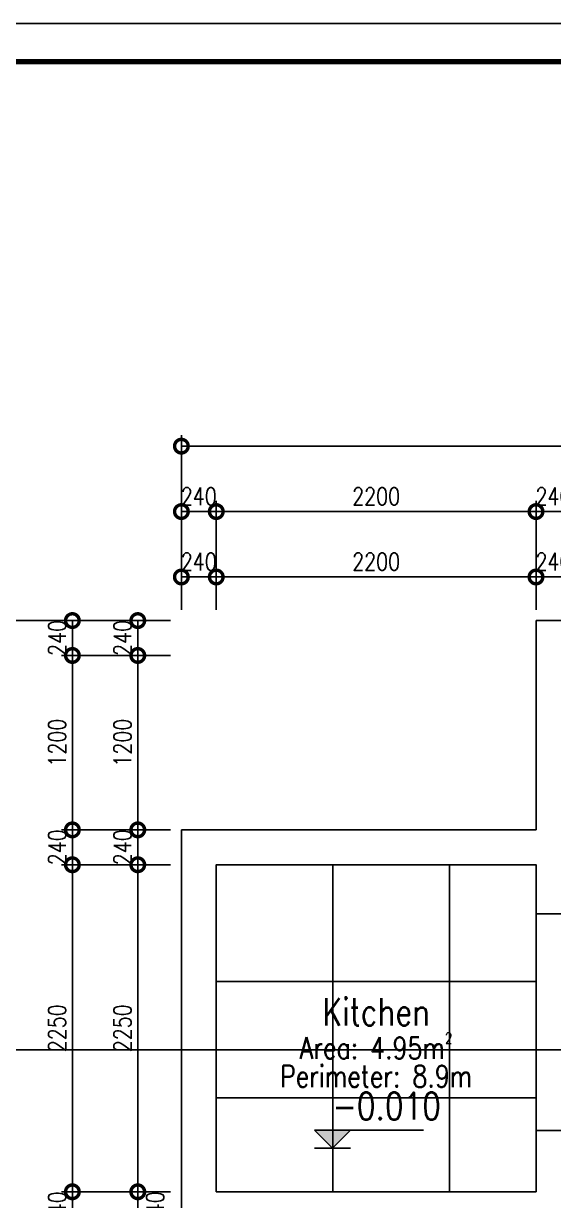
# Model space of a CAD drawing. Header units: millimetres. Extents: x 0 to 211505, y 0 to 22276.
# Drawn here: x 185334 to 188980, y 14178 to 22276 of the extents above; entities that cross this region are included whole.
import ezdxf
from ezdxf import colors
from ezdxf.entities.mleader import LeaderData, LeaderLine
from ezdxf.math import Vec2, Vec3

# ---------------------------------------------------------------- set-up
doc = ezdxf.new("R2010")
doc.units = ezdxf.units.MM
doc.linetypes.add('DASHED_JURAN', pattern=[3.75, 2.5, -1.25])
doc.linetypes.add('HIDDEN_JURAN', pattern=[1.4, 1, -0.4])
for name, color, linetype in [('P-填充', 138, 'Continuous'), ('P-墙体', 160, 'Continuous'), ('P-墙洞', 14, 'HIDDEN_JURAN'), ('P-房间名', 2, 'Continuous'), ('P-房间属性', 2, 'Continuous'), ('P-标注', 44, 'Continuous'), ('P-标高', 1, 'Continuous'), ('V-文字', 50, 'Continuous')]:
    doc.layers.add(name, color=color, linetype=linetype)
doc.styles.add('标准', font='simplex.shx', dxfattribs={"width": 0.8, "bigfont": 'gbcbig.shx'})
doc.dimstyles.new('sjj_1-075', dxfattribs={"dimscale": 75, "dimtxt": 1.6, "dimasz": 2.5, "dimexe": 1, "dimexo": 1, "dimgap": 0.6, "dimtad": 1, "dimdec": 0, "dimzin": 12, "dimdsep": 46, "dimtxsty": '标准', "dimblk": 'DOTSMALL', "dimblk1": 'DOTSMALL', "dimblk2": 'DOTSMALL', "dimcen": 0.125, "dimclrd": 3, "dimclre": 3, "dimclrt": 14, "dimadec": 0, "dimazin": 0, "dimtfac": 1, "dimtdec": 0, "dimtix": 1, "dimtmove": 2, "dimatfit": 3, "dimldrblk": 'DOTSMALL', "dimfxl": 6, "dimfxlon": 1, "dimtvp": 1, "dimtolj": 1, "dimtzin": 0, "dimarcsym": 0})

# ---------------------------------------------------------------- blocks, each defined once
blk = doc.blocks.new('_DotSmall')
at = {"color": 0, "linetype": 'ByBlock', "const_width": 0.5}
blk.add_lwpolyline([(-0.0625, 0, 1), (0.0625, 0, 1)], format="xyb", close=True, dxfattribs=at)
blk = doc.blocks.new('*D1173')
at = {"layer": 'DEFPOINTS', "color": 0}
for p in [(185219.9, 18167.8), (185669.9, 18167.8), (185669.9, 7257.8)]:
    blk.add_point(p, dxfattribs=at)
at = {"layer": 'P-标注', "color": 3, "lineweight": -2}
for p, q in [((185594.9, 18167.8), (185144.9, 18167.8)), ((185219.9, 7257.8), (185219.9, 18167.8)), ((185594.9, 7257.8), (185144.9, 7257.8))]:
    blk.add_line(p, q, dxfattribs=at)
at = {"layer": 'P-标注', "color": 3, "lineweight": -2, "xscale": 187.5, "yscale": 187.5, "zscale": 187.5}
for p, rotation in [((185219.9, 18167.8), 89.99998127603163), ((185219.9, 7257.8), 269.9999812760316)]:
    blk.add_blockref('_DotSmall', p, dxfattribs=dict(at, rotation=rotation))
at = {"layer": 'P-标注', "color": 14, "insert": (185114.9, 12712.8), "char_height": 120, "attachment_point": 5, "rotation": 89.99998, "style": '标准'}
blk.add_mtext('\\A1;10910', dxfattribs=at)
blk = doc.blocks.new('*D1174')
at = {"layer": 'DEFPOINTS', "color": 0}
for p in [(201939.9, 19367.8), (186419.9, 18917.8), (201939.9, 18917.8)]:
    blk.add_point(p, dxfattribs=at)
at = {"layer": 'P-标注', "color": 3, "lineweight": -2}
for p, q in [((186419.9, 18992.8), (186419.9, 19442.8)), ((201939.9, 18992.8), (201939.9, 19442.8)), ((186419.9, 19367.8), (201939.9, 19367.8))]:
    blk.add_line(p, q, dxfattribs=at)
at = {"layer": 'P-标注', "color": 3, "lineweight": -2, "xscale": 187.5, "yscale": 187.5, "zscale": 187.5, "rotation": 180}
blk.add_blockref('_DotSmall', (186419.9, 19367.8), dxfattribs=at)
at = {"layer": 'P-标注', "color": 3, "lineweight": -2, "xscale": 187.5, "yscale": 187.5, "zscale": 187.5}
blk.add_blockref('_DotSmall', (201939.9, 19367.8), dxfattribs=at)
at = {"layer": 'P-标注', "color": 14, "insert": (194179.9, 19472.8), "char_height": 120, "attachment_point": 5, "style": '标准'}
blk.add_mtext('\\A1;15520', dxfattribs=at)
blk = doc.blocks.new('*D1178')
at = {"layer": 'DEFPOINTS', "color": 0}
for p in [(185669.9, 14237.8), (186119.9, 14237.8), (186119.9, 13997.8)]:
    blk.add_point(p, dxfattribs=at)
at = {"layer": 'P-标注', "color": 3, "lineweight": -2}
for p, q in [((186044.9, 14237.8), (185594.9, 14237.8)), ((185669.9, 13997.8), (185669.9, 14237.8)), ((186044.9, 13997.8), (185594.9, 13997.8))]:
    blk.add_line(p, q, dxfattribs=at)
at = {"layer": 'P-标注', "color": 3, "lineweight": -2, "xscale": 187.5, "yscale": 187.5, "zscale": 187.5}
for p, rotation in [((185669.9, 14237.8), 269.9999812760311), ((185669.9, 13997.8), 89.99998127603108)]:
    blk.add_blockref('_DotSmall', p, dxfattribs=dict(at, rotation=rotation))
at = {"layer": 'P-标注', "color": 14, "insert": (185564.9, 14117.8), "char_height": 120, "attachment_point": 5, "rotation": 89.99998, "style": '标准'}
blk.add_mtext('\\A1;240', dxfattribs=at)
blk = doc.blocks.new('*D1179')
at = {"layer": 'DEFPOINTS', "color": 0}
for p in [(185669.9, 16487.8), (186119.9, 16487.8), (186119.9, 14237.8)]:
    blk.add_point(p, dxfattribs=at)
at = {"layer": 'P-标注', "color": 3, "lineweight": -2}
for p, q in [((186044.9, 16487.8), (185594.9, 16487.8)), ((185669.9, 14237.8), (185669.9, 16487.8)), ((186044.9, 14237.8), (185594.9, 14237.8))]:
    blk.add_line(p, q, dxfattribs=at)
at = {"layer": 'P-标注', "color": 3, "lineweight": -2, "xscale": 187.5, "yscale": 187.5, "zscale": 187.5}
for p, rotation in [((185669.9, 16487.8), 89.99998127603172), ((185669.9, 14237.8), 269.9999812760317)]:
    blk.add_blockref('_DotSmall', p, dxfattribs=dict(at, rotation=rotation))
at = {"layer": 'P-标注', "color": 14, "insert": (185564.9, 15362.8), "char_height": 120, "attachment_point": 5, "rotation": 89.99998, "style": '标准'}
blk.add_mtext('\\A1;2250', dxfattribs=at)
blk = doc.blocks.new('*D1180')
at = {"layer": 'DEFPOINTS', "color": 0}
for p in [(185669.9, 16727.8), (186119.9, 16727.8), (186119.9, 16487.8)]:
    blk.add_point(p, dxfattribs=at)
at = {"layer": 'P-标注', "color": 3, "lineweight": -2}
for p, q in [((186044.9, 16727.8), (185594.9, 16727.8)), ((185669.9, 16487.8), (185669.9, 16727.8)), ((186044.9, 16487.8), (185594.9, 16487.8))]:
    blk.add_line(p, q, dxfattribs=at)
at = {"layer": 'P-标注', "color": 3, "lineweight": -2, "xscale": 187.5, "yscale": 187.5, "zscale": 187.5}
for p, rotation in [((185669.9, 16727.8), 269.9999812760311), ((185669.9, 16487.8), 89.99998127603108)]:
    blk.add_blockref('_DotSmall', p, dxfattribs=dict(at, rotation=rotation))
at = {"layer": 'P-标注', "color": 14, "insert": (185564.9, 16607.8), "char_height": 120, "attachment_point": 5, "rotation": 89.99998, "style": '标准'}
blk.add_mtext('\\A1;240', dxfattribs=at)
blk = doc.blocks.new('*D1181')
at = {"layer": 'DEFPOINTS', "color": 0}
for p in [(185669.9, 17927.8), (186119.9, 17927.8), (186119.9, 16727.8)]:
    blk.add_point(p, dxfattribs=at)
at = {"layer": 'P-标注', "color": 3, "lineweight": -2}
for p, q in [((186044.9, 17927.8), (185594.9, 17927.8)), ((185669.9, 16727.8), (185669.9, 17927.8)), ((186044.9, 16727.8), (185594.9, 16727.8))]:
    blk.add_line(p, q, dxfattribs=at)
at = {"layer": 'P-标注', "color": 3, "lineweight": -2, "xscale": 187.5, "yscale": 187.5, "zscale": 187.5}
for p, rotation in [((185669.9, 17927.8), 89.99998127603108), ((185669.9, 16727.8), 269.9999812760311)]:
    blk.add_blockref('_DotSmall', p, dxfattribs=dict(at, rotation=rotation))
at = {"layer": 'P-标注', "color": 14, "insert": (185564.9, 17327.8), "char_height": 120, "attachment_point": 5, "rotation": 89.99998, "style": '标准'}
blk.add_mtext('\\A1;1200', dxfattribs=at)
blk = doc.blocks.new('*D1182')
at = {"layer": 'DEFPOINTS', "color": 0}
for p in [(185669.9, 18167.8), (186119.9, 18167.8), (186119.9, 17927.8)]:
    blk.add_point(p, dxfattribs=at)
at = {"layer": 'P-标注', "color": 3, "lineweight": -2}
for p, q in [((186044.9, 18167.8), (185594.9, 18167.8)), ((185669.9, 17927.8), (185669.9, 18167.8)), ((186044.9, 17927.8), (185594.9, 17927.8))]:
    blk.add_line(p, q, dxfattribs=at)
at = {"layer": 'P-标注', "color": 3, "lineweight": -2, "xscale": 187.5, "yscale": 187.5, "zscale": 187.5}
for p, rotation in [((185669.9, 18167.8), 269.9999812760311), ((185669.9, 17927.8), 89.99998127603108)]:
    blk.add_blockref('_DotSmall', p, dxfattribs=dict(at, rotation=rotation))
at = {"layer": 'P-标注', "color": 14, "insert": (185564.9, 18047.8), "char_height": 120, "attachment_point": 5, "rotation": 89.99998, "style": '标准'}
blk.add_mtext('\\A1;240', dxfattribs=at)
blk = doc.blocks.new('*D1183')
at = {"layer": 'DEFPOINTS', "color": 0}
for p in [(186659.9, 18917.8), (186419.9, 18467.8), (186659.9, 18467.8)]:
    blk.add_point(p, dxfattribs=at)
at = {"layer": 'P-标注', "color": 3, "lineweight": -2}
for p, q in [((186419.9, 18542.8), (186419.9, 18992.8)), ((186659.9, 18542.8), (186659.9, 18992.8)), ((186419.9, 18917.8), (186659.9, 18917.8))]:
    blk.add_line(p, q, dxfattribs=at)
at = {"layer": 'P-标注', "color": 3, "lineweight": -2, "xscale": 187.5, "yscale": 187.5, "zscale": 187.5}
blk.add_blockref('_DotSmall', (186419.9, 18917.8), dxfattribs=at)
at = {"layer": 'P-标注', "color": 3, "lineweight": -2, "xscale": 187.5, "yscale": 187.5, "zscale": 187.5, "rotation": 180}
blk.add_blockref('_DotSmall', (186659.9, 18917.8), dxfattribs=at)
at = {"layer": 'P-标注', "color": 14, "insert": (186539.9, 19022.8), "char_height": 120, "attachment_point": 5, "style": '标准'}
blk.add_mtext('\\A1;240', dxfattribs=at)
blk = doc.blocks.new('*D1184')
at = {"layer": 'DEFPOINTS', "color": 0}
for p in [(188859.9, 18917.8), (186659.9, 18467.8), (188859.9, 18467.8)]:
    blk.add_point(p, dxfattribs=at)
at = {"layer": 'P-标注', "color": 3, "lineweight": -2}
for p, q in [((186659.9, 18542.8), (186659.9, 18992.8)), ((188859.9, 18542.8), (188859.9, 18992.8)), ((186659.9, 18917.8), (188859.9, 18917.8))]:
    blk.add_line(p, q, dxfattribs=at)
at = {"layer": 'P-标注', "color": 3, "lineweight": -2, "xscale": 187.5, "yscale": 187.5, "zscale": 187.5, "rotation": 180}
blk.add_blockref('_DotSmall', (186659.9, 18917.8), dxfattribs=at)
at = {"layer": 'P-标注', "color": 3, "lineweight": -2, "xscale": 187.5, "yscale": 187.5, "zscale": 187.5}
blk.add_blockref('_DotSmall', (188859.9, 18917.8), dxfattribs=at)
at = {"layer": 'P-标注', "color": 14, "insert": (187759.9, 19022.8), "char_height": 120, "attachment_point": 5, "style": '标准'}
blk.add_mtext('\\A1;2200', dxfattribs=at)
blk = doc.blocks.new('*D1185')
at = {"layer": 'DEFPOINTS', "color": 0}
for p in [(189099.9, 18917.8), (188859.9, 18467.8), (189099.9, 18467.8)]:
    blk.add_point(p, dxfattribs=at)
at = {"layer": 'P-标注', "color": 3, "lineweight": -2}
for p, q in [((188859.9, 18542.8), (188859.9, 18992.8)), ((189099.9, 18542.8), (189099.9, 18992.8)), ((188859.9, 18917.8), (189099.9, 18917.8))]:
    blk.add_line(p, q, dxfattribs=at)
at = {"layer": 'P-标注', "color": 3, "lineweight": -2, "xscale": 187.5, "yscale": 187.5, "zscale": 187.5}
blk.add_blockref('_DotSmall', (188859.9, 18917.8), dxfattribs=at)
at = {"layer": 'P-标注', "color": 3, "lineweight": -2, "xscale": 187.5, "yscale": 187.5, "zscale": 187.5, "rotation": 180}
blk.add_blockref('_DotSmall', (189099.9, 18917.8), dxfattribs=at)
at = {"layer": 'P-标注', "color": 14, "insert": (188979.9, 19022.8), "char_height": 120, "attachment_point": 5, "style": '标准'}
blk.add_mtext('\\A1;240', dxfattribs=at)
blk = doc.blocks.new('*D1214')
at = {"layer": 'DEFPOINTS', "color": 0}
for p in [(186119.9, 14237.8), (186419.9, 14237.8), (186419.9, 13997.8)]:
    blk.add_point(p, dxfattribs=at)
at = {"layer": 'P-标注', "color": 3, "lineweight": -2}
for p, q in [((186344.9, 14237.8), (186044.9, 14237.8)), ((186119.9, 13997.8), (186119.9, 14237.8)), ((186344.9, 13997.8), (186044.9, 13997.8))]:
    blk.add_line(p, q, dxfattribs=at)
at = {"layer": 'P-标注', "color": 3, "lineweight": -2, "xscale": 187.5, "yscale": 187.5, "zscale": 187.5}
for p, rotation in [((186119.9, 14237.8), 89.99998127603108), ((186119.9, 13997.8), 269.9999812760311)]:
    blk.add_blockref('_DotSmall', p, dxfattribs=dict(at, rotation=rotation))
at = {"layer": 'P-标注', "color": 14, "insert": (186239.9, 14117.8), "char_height": 120, "attachment_point": 5, "rotation": 89.99998, "style": '标准'}
blk.add_mtext('\\A1;240', dxfattribs=at)
blk = doc.blocks.new('*D1215')
at = {"layer": 'DEFPOINTS', "color": 0}
for p in [(186119.9, 16487.8), (186419.9, 16487.8), (186419.9, 14237.8)]:
    blk.add_point(p, dxfattribs=at)
at = {"layer": 'P-标注', "color": 3, "lineweight": -2}
for p, q in [((186344.9, 16487.8), (186044.9, 16487.8)), ((186119.9, 14237.8), (186119.9, 16487.8)), ((186344.9, 14237.8), (186044.9, 14237.8))]:
    blk.add_line(p, q, dxfattribs=at)
at = {"layer": 'P-标注', "color": 3, "lineweight": -2, "xscale": 187.5, "yscale": 187.5, "zscale": 187.5}
for p, rotation in [((186119.9, 16487.8), 89.99998127603172), ((186119.9, 14237.8), 269.9999812760317)]:
    blk.add_blockref('_DotSmall', p, dxfattribs=dict(at, rotation=rotation))
at = {"layer": 'P-标注', "color": 14, "insert": (186014.9, 15362.8), "char_height": 120, "attachment_point": 5, "rotation": 89.99998, "style": '标准'}
blk.add_mtext('\\A1;2250', dxfattribs=at)
blk = doc.blocks.new('*D1216')
at = {"layer": 'DEFPOINTS', "color": 0}
for p in [(186119.9, 16727.8), (186419.9, 16727.8), (186419.9, 16487.8)]:
    blk.add_point(p, dxfattribs=at)
at = {"layer": 'P-标注', "color": 3, "lineweight": -2}
for p, q in [((186344.9, 16727.8), (186044.9, 16727.8)), ((186119.9, 16487.8), (186119.9, 16727.8)), ((186344.9, 16487.8), (186044.9, 16487.8))]:
    blk.add_line(p, q, dxfattribs=at)
at = {"layer": 'P-标注', "color": 3, "lineweight": -2, "xscale": 187.5, "yscale": 187.5, "zscale": 187.5}
for p, rotation in [((186119.9, 16727.8), 269.9999812760311), ((186119.9, 16487.8), 89.99998127603108)]:
    blk.add_blockref('_DotSmall', p, dxfattribs=dict(at, rotation=rotation))
at = {"layer": 'P-标注', "color": 14, "insert": (186014.9, 16607.8), "char_height": 120, "attachment_point": 5, "rotation": 89.99998, "style": '标准'}
blk.add_mtext('\\A1;240', dxfattribs=at)
blk = doc.blocks.new('*D1217')
at = {"layer": 'DEFPOINTS', "color": 0}
for p in [(186119.9, 17927.8), (186419.9, 17927.8), (186419.9, 16727.8)]:
    blk.add_point(p, dxfattribs=at)
at = {"layer": 'P-标注', "color": 3, "lineweight": -2}
for p, q in [((186344.9, 17927.8), (186044.9, 17927.8)), ((186119.9, 16727.8), (186119.9, 17927.8)), ((186344.9, 16727.8), (186044.9, 16727.8))]:
    blk.add_line(p, q, dxfattribs=at)
at = {"layer": 'P-标注', "color": 3, "lineweight": -2, "xscale": 187.5, "yscale": 187.5, "zscale": 187.5}
for p, rotation in [((186119.9, 17927.8), 89.99998127603108), ((186119.9, 16727.8), 269.9999812760311)]:
    blk.add_blockref('_DotSmall', p, dxfattribs=dict(at, rotation=rotation))
at = {"layer": 'P-标注', "color": 14, "insert": (186014.9, 17327.8), "char_height": 120, "attachment_point": 5, "rotation": 89.99998, "style": '标准'}
blk.add_mtext('\\A1;1200', dxfattribs=at)
blk = doc.blocks.new('*D1218')
at = {"layer": 'DEFPOINTS', "color": 0}
for p in [(186119.9, 18167.8), (186419.9, 18167.8), (186419.9, 17927.8)]:
    blk.add_point(p, dxfattribs=at)
at = {"layer": 'P-标注', "color": 3, "lineweight": -2}
for p, q in [((186344.9, 18167.8), (186044.9, 18167.8)), ((186119.9, 17927.8), (186119.9, 18167.8)), ((186344.9, 17927.8), (186044.9, 17927.8))]:
    blk.add_line(p, q, dxfattribs=at)
at = {"layer": 'P-标注', "color": 3, "lineweight": -2, "xscale": 187.5, "yscale": 187.5, "zscale": 187.5}
for p, rotation in [((186119.9, 18167.8), 269.9999812760311), ((186119.9, 17927.8), 89.99998127603108)]:
    blk.add_blockref('_DotSmall', p, dxfattribs=dict(at, rotation=rotation))
at = {"layer": 'P-标注', "color": 14, "insert": (186014.9, 18047.8), "char_height": 120, "attachment_point": 5, "rotation": 89.99998, "style": '标准'}
blk.add_mtext('\\A1;240', dxfattribs=at)
blk = doc.blocks.new('*D1219')
at = {"layer": 'DEFPOINTS', "color": 0}
for p in [(186659.9, 18467.8), (186419.9, 18167.8), (186659.9, 18167.8)]:
    blk.add_point(p, dxfattribs=at)
at = {"layer": 'P-标注', "color": 3, "lineweight": -2}
for p, q in [((186419.9, 18242.8), (186419.9, 18542.8)), ((186419.9, 18467.8), (186659.9, 18467.8)), ((186659.9, 18242.8), (186659.9, 18542.8))]:
    blk.add_line(p, q, dxfattribs=at)
at = {"layer": 'P-标注', "color": 3, "lineweight": -2, "xscale": 187.5, "yscale": 187.5, "zscale": 187.5}
blk.add_blockref('_DotSmall', (186419.9, 18467.8), dxfattribs=at)
at = {"layer": 'P-标注', "color": 3, "lineweight": -2, "xscale": 187.5, "yscale": 187.5, "zscale": 187.5, "rotation": 180}
blk.add_blockref('_DotSmall', (186659.9, 18467.8), dxfattribs=at)
at = {"layer": 'P-标注', "color": 14, "insert": (186539.9, 18572.8), "char_height": 120, "attachment_point": 5, "style": '标准'}
blk.add_mtext('\\A1;240', dxfattribs=at)
blk = doc.blocks.new('*D1220')
at = {"layer": 'DEFPOINTS', "color": 0}
for p in [(188859.9, 18467.8), (186659.9, 18167.8), (188859.9, 18167.8)]:
    blk.add_point(p, dxfattribs=at)
at = {"layer": 'P-标注', "color": 3, "lineweight": -2}
for p, q in [((186659.9, 18242.8), (186659.9, 18542.8)), ((186659.9, 18467.8), (188859.9, 18467.8)), ((188859.9, 18242.8), (188859.9, 18542.8))]:
    blk.add_line(p, q, dxfattribs=at)
at = {"layer": 'P-标注', "color": 3, "lineweight": -2, "xscale": 187.5, "yscale": 187.5, "zscale": 187.5, "rotation": 180}
blk.add_blockref('_DotSmall', (186659.9, 18467.8), dxfattribs=at)
at = {"layer": 'P-标注', "color": 3, "lineweight": -2, "xscale": 187.5, "yscale": 187.5, "zscale": 187.5}
blk.add_blockref('_DotSmall', (188859.9, 18467.8), dxfattribs=at)
at = {"layer": 'P-标注', "color": 14, "insert": (187759.9, 18572.8), "char_height": 120, "attachment_point": 5, "style": '标准'}
blk.add_mtext('\\A1;2200', dxfattribs=at)
blk = doc.blocks.new('*D1221')
at = {"layer": 'DEFPOINTS', "color": 0}
for p in [(189099.9, 18467.8), (188859.9, 18167.8), (189099.9, 18167.8)]:
    blk.add_point(p, dxfattribs=at)
at = {"layer": 'P-标注', "color": 3, "lineweight": -2}
for p, q in [((188859.9, 18242.8), (188859.9, 18542.8)), ((188859.9, 18467.8), (189099.9, 18467.8)), ((189099.9, 18242.8), (189099.9, 18542.8))]:
    blk.add_line(p, q, dxfattribs=at)
at = {"layer": 'P-标注', "color": 3, "lineweight": -2, "xscale": 187.5, "yscale": 187.5, "zscale": 187.5}
blk.add_blockref('_DotSmall', (188859.9, 18467.8), dxfattribs=at)
at = {"layer": 'P-标注', "color": 3, "lineweight": -2, "xscale": 187.5, "yscale": 187.5, "zscale": 187.5, "rotation": 180}
blk.add_blockref('_DotSmall', (189099.9, 18467.8), dxfattribs=at)
at = {"layer": 'P-标注', "color": 14, "insert": (188979.9, 18572.8), "char_height": 120, "attachment_point": 5, "style": '标准'}
blk.add_mtext('\\A1;240', dxfattribs=at)
blk = doc.blocks.new('sjj_地面高度2')
h = blk.add_hatch(color=14)
h.dxf.hatch_style = 1
h.paths.add_polyline_path([(1.66, 1.66), (-1.66, 1.66), (0, 0)])
at = {"color": 1}
for p, q in [((-1.66, 1.66), (8.35, 1.66)), ((0, 0), (-1.66, 1.66)), ((0, 0), (1.66, 1.66)), ((-1.66, 0), (1.66, 0))]:
    blk.add_line(p, q, dxfattribs=at)
at = {"color": 50, "transparency": 33554687, "style": '标准', "width": 0.8}
blk.add_attdef('t_地面高度', (0, 2.62), '', height=2.5, dxfattribs=at)
blk = doc.blocks.new('home_blk_59')
at = {"layer": 'P-填充'}
for points in [[(113282, 27775), (112480, 27775), (112480, 26973), (113282, 26973)], [(114084, 27775), (113282, 27775), (113282, 26973), (114084, 26973)], [(114680, 27775), (114084, 27775), (114084, 26973), (114680, 26973)], [(113282, 26973), (112480, 26973), (112480, 26171), (113282, 26171)], [(114084, 26973), (113282, 26973), (113282, 26171), (114084, 26171)], [(114680, 26973), (114084, 26973), (114084, 26171), (114680, 26171)], [(113282, 26171), (112480, 26171), (112480, 25525), (113282, 25525)], [(114084, 26171), (113282, 26171), (113282, 25525), (114084, 25525)], [(114680, 26171), (114084, 26171), (114084, 25525), (114680, 25525)]]:
    blk.add_lwpolyline(points, close=True, dxfattribs=at)
blk = doc.blocks.new('title_block_a3')
at = {"color": 142}
blk.add_line((420, 297), (0, 297), dxfattribs=at)
at = {"color": 142, "const_width": 0.5}
blk.add_lwpolyline([(3.5, 293.5), (416.5, 293.5), (416.5, 3.5), (3.5, 3.5)], close=True, dxfattribs=at)
blk = doc.blocks.new('sjj_arrow')
blk.add_line((0, 0), (-1, 0))
at = {"const_width": 0.2}
blk.add_lwpolyline([(-0.71, -0.71), (0, 0), (-0.71, 0.71)], dxfattribs=at)

msp = doc.modelspace()

# ---------------------------------------------------------------- linework, layer by layer
at = {"layer": 'P-填充'}
msp.add_lwpolyline([(186659.9, 14237.8), (188859.9, 14237.8), (188859.9, 16487.8), (186659.9, 16487.8), (186659.9, 16487.8)], close=True, dxfattribs=at)
at = {"layer": 'P-墙体'}
for p, q in [((189698.7, 18167.8), (188859.9, 18167.8)), ((188859.9, 18167.8), (188859.9, 16727.8)), ((188859.9, 16727.8), (186419.9, 16727.8)), ((186419.9, 16727.8), (186419.9, 13997.8)), ((186659.9, 14237.8), (186659.9, 16487.8)), ((186659.9, 16487.8), (188859.9, 16487.8)), ((188859.9, 16487.8), (188859.9, 16149.2)), ((188859.9, 16149.2), (189099.9, 16149.2)), ((189099.9, 14659.2), (188859.9, 14659.2)), ((188859.9, 14659.2), (188859.9, 14237.8)), ((188859.9, 14237.8), (186659.9, 14237.8))]:
    msp.add_line(p, q, dxfattribs=at)
at = {"layer": 'P-墙洞', "ltscale": 30}
msp.add_lwpolyline([(189099.9, 14659.2), (188859.9, 14659.2), (188859.9, 16149.2), (189099.9, 16149.2)], close=True, dxfattribs=at)

# ---------------------------------------------------------------- block references
at = {"color": 0, "linetype": 'ByBlock', "xscale": 75.00187504687618, "yscale": 75.00187504687618, "zscale": 75.00187504687618}
msp.add_blockref('title_block_a3', (180004.5, 0), dxfattribs=at)
at = {"layer": 'P-填充', "color": 0, "linetype": 'ByBlock'}
msp.add_blockref('home_blk_59', (74179.9, -11287.2), dxfattribs=at)
at = {"layer": 'P-标高', "color": 0, "linetype": 'ByBlock', "xscale": 75, "yscale": 75}
msp.add_blockref('sjj_地面高度2', (187459.9, 14537.8), dxfattribs=at).add_auto_attribs({'t_地面高度': '-0.010'})

# ---------------------------------------------------------------- texts
at = {"layer": 'P-房间名', "insert": (187759.9, 15475.3), "char_height": 187.5, "attachment_point": 5, "style": '标准'}
msp.add_mtext('Kitchen', dxfattribs=at)
at = {"layer": 'P-房间属性', "char_height": 150, "attachment_point": 5, "style": '标准'}
for s, insert in [('Area: 4.95m\\A2;{\\H0.5x;\\S2^ ;}', (187759.9, 15242.8)), ('Perimeter: 8.9m', (187759.9, 15032.8))]:
    msp.add_mtext(s, dxfattribs=dict(at, insert=insert))

# ---------------------------------------------------------------- dimensions: what is measured, and where the dimension line sits
at = {"layer": 'P-标注'}
for base, p1, p2, picture, middle in [((201939.9, 19367.8), (186419.9, 18917.8), (201939.9, 18917.8), '*D1174', (194179.9, 19472.8)), ((186659.9, 18917.8), (186419.9, 18467.8), (186659.9, 18467.8), '*D1183', (186539.9, 19022.8)), ((188859.9, 18917.8), (186659.9, 18467.8), (188859.9, 18467.8), '*D1184', (187759.9, 19022.8)), ((189099.9, 18917.8), (188859.9, 18467.8), (189099.9, 18467.8), '*D1185', (188979.9, 19022.8)), ((186659.9, 18467.8), (186419.9, 18167.8), (186659.9, 18167.8), '*D1219', (186539.9, 18572.8)), ((188859.9, 18467.8), (186659.9, 18167.8), (188859.9, 18167.8), '*D1220', (187759.9, 18572.8)), ((189099.9, 18467.8), (188859.9, 18167.8), (189099.9, 18167.8), '*D1221', (188979.9, 18572.8))]:
    dim = msp.add_linear_dim(base=base, p1=p1, p2=p2, dimstyle='sjj_1-075', dxfattribs=at)
    dim.commit()
    dim.dimension.update_dxf_attribs({"geometry": picture, "text_midpoint": middle})
for base, p1, p2, picture, middle in [((185219.9, 18167.8), (185669.9, 7257.8), (185669.9, 18167.8), '*D1173', (185114.9, 12712.8)), ((185669.9, 18167.8), (186119.9, 17927.8), (186119.9, 18167.8), '*D1182', (185564.9, 18047.8)), ((186119.9, 18167.8), (186419.9, 17927.8), (186419.9, 18167.8), '*D1218', (186014.9, 18047.8)), ((185669.9, 17927.8), (186119.9, 16727.8), (186119.9, 17927.8), '*D1181', (185564.9, 17327.8)), ((186119.9, 17927.8), (186419.9, 16727.8), (186419.9, 17927.8), '*D1217', (186014.9, 17327.8)), ((185669.9, 16727.8), (186119.9, 16487.8), (186119.9, 16727.8), '*D1180', (185564.9, 16607.8)), ((186119.9, 16727.8), (186419.9, 16487.8), (186419.9, 16727.8), '*D1216', (186014.9, 16607.8)), ((185669.9, 16487.8), (186119.9, 14237.8), (186119.9, 16487.8), '*D1179', (185564.9, 15362.8)), ((186119.9, 16487.8), (186419.9, 14237.8), (186419.9, 16487.8), '*D1215', (186014.9, 15362.8)), ((185669.9, 14237.8), (186119.9, 13997.8), (186119.9, 14237.8), '*D1178', (185564.9, 14117.8))]:
    dim = msp.add_linear_dim(base=base, p1=p1, p2=p2, angle=89.99998, dimstyle='sjj_1-075', dxfattribs=at)
    dim.commit()
    dim.dimension.update_dxf_attribs({"geometry": picture, "text_midpoint": middle})
dim = msp.add_linear_dim(base=(186119.9, 14237.8), p1=(186419.9, 13997.8), p2=(186419.9, 14237.8), angle=89.99998, dimstyle='sjj_1-075', dxfattribs=at)
dim.commit()
dim.dimension.update_dxf_attribs({"geometry": '*D1214', "text_midpoint": (186239.9, 14117.8), "dimtype": 160})

# ---------------------------------------------------------------- leaders
at = {"layer": 'V-文字'}
ml = msp.add_multileader_mtext('Standard', dxfattribs=at)
ml.set_content('', color=256, style='标准')
ml.set_leader_properties(color=8, linetype='DASHED_JURAN', lineweight=-1)
ml.set_arrow_properties(name='sjj_arrow')
ml.build(insert=Vec2(0, 0))
ml.multileader.update_dxf_attribs({"dogleg_length": 0, "arrow_head_size": 75})
ctx = ml.context
ctx.base_point, ctx.char_height, ctx.arrow_head_size, ctx.landing_gap_size, ctx.plane_origin = Vec3(183229.6, 15214.2), 150, 75, 75, Vec3(180004.5, 0)
ctx.attachment_type = 1
notes = []
notes.append((ctx, [(0, (1, 1, 0), (183379.6, 15214.2), (-1, 0), 0, [(0, [(189348.2, 15214.2)], 0, [])])]))
ctx.mtext.insert = Vec3(183304.6, 15289.2)
for ctx, leaders in notes:
    for number, flags, end, landing, length, lines in leaders:
        leader = LeaderData()
        leader.index, (leader.has_last_leader_line, leader.has_dogleg_vector, leader.attachment_direction) = number, flags
        leader.last_leader_point, leader.dogleg_vector, leader.dogleg_length = Vec3(end), Vec3(landing), length
        for number, points, colour, breaks in lines:
            line = LeaderLine()
            line.index, line.vertices, line.color, line.breaks = number, Vec3.list(points), colors.encode_raw_color(colour), breaks
            leader.lines.append(line)
        ctx.leaders.append(leader)

doc.saveas('drawing.dxf')
